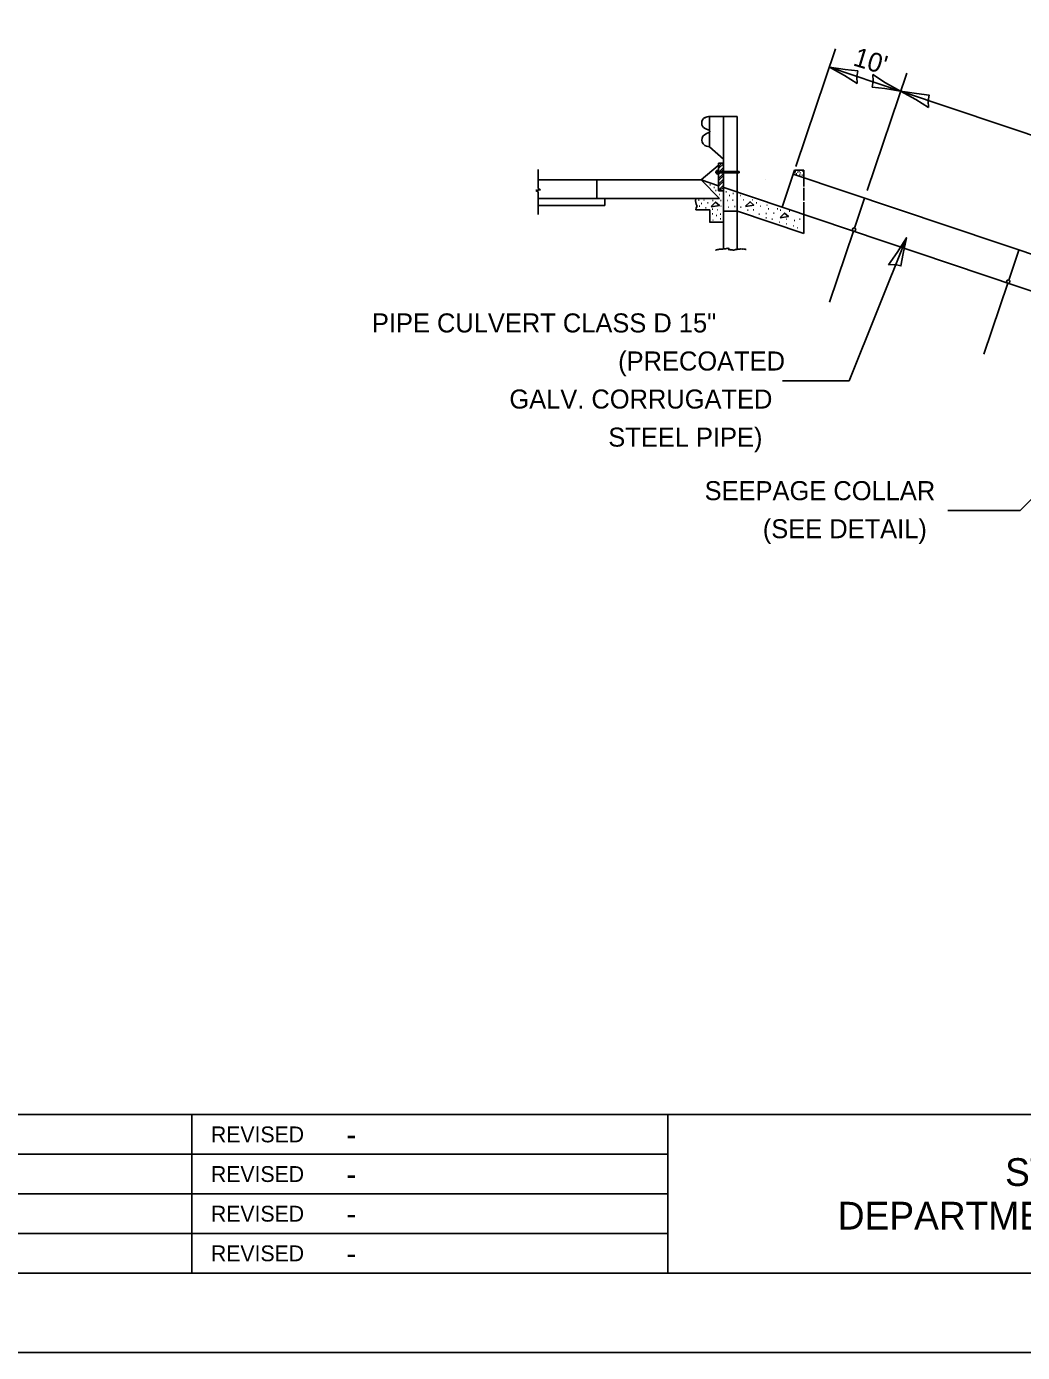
# Model space of a CAD drawing. Extents: x 2132950 to 2149950, y 2134288 to 2146829.
# Drawn here: x 2140256.7 to 2140570.7, y 2138300.7 to 2138718.7 of the extents above; entities that cross this region are included whole.
import ezdxf

# ---------------------------------------------------------------- set-up
doc = ezdxf.new("R2010")
doc.units = 0
for name, color, linetype in [('Level 40', 7, 'Continuous'), ('Level 63', 7, 'Continuous'), ('ROW_PR_Notes', 7, 'Continuous'), ('Sheets_50 Reference Boundary', 7, 'Continuous'), ('Sheets_General Details', 7, 'Continuous'), ('Sheets_Printer Plotting Border', 7, 'Continuous')]:
    doc.layers.add(name, color=color, linetype=linetype)

msp = doc.modelspace()

# ---------------------------------------------------------------- linework, layer by layer
at = {"layer": 'Level 40'}
msp.add_line((2140473.87, 2138672.83), (2140481.46, 2138672.83), dxfattribs=at)
for centre in [(2140517.58, 2138654.7), (2140566.19, 2138638.31)]:
    msp.add_circle(centre, 0.521, dxfattribs=at)
msp.add_spline([(2140473.95, 2138648.23), (2140474.06, 2138648.29), (2140474.18, 2138648.29), (2140474.29, 2138648.34), (2140474.4, 2138648.34), (2140474.52, 2138648.4), (2140474.69, 2138648.4), (2140474.8, 2138648.46), (2140474.92, 2138648.46), (2140475.03, 2138648.51), (2140475.43, 2138648.51), (2140475.55, 2138648.57), (2140475.66, 2138648.57), (2140476.18, 2138648.57), (2140476.29, 2138648.63), (2140476.52, 2138648.63), (2140476.63, 2138648.69), (2140477.2, 2138648.69), (2140477.31, 2138648.74), (2140477.43, 2138648.74), (2140477.54, 2138648.74), (2140478.11, 2138648.74), (2140478.11, 2138648.63), (2140478.06, 2138648.51), (2140478.06, 2138648.4), (2140478.17, 2138648.34), (2140478.29, 2138648.4), (2140478.51, 2138648.4), (2140478.63, 2138648.34), (2140478.74, 2138648.34), (2140478.85, 2138648.34), (2140479.99, 2138648.34), (2140480.11, 2138648.4), (2140480.34, 2138648.4), (2140480.45, 2138648.46), (2140480.57, 2138648.46), (2140480.68, 2138648.46), (2140480.8, 2138648.51), (2140481.48, 2138648.51), (2140481.59, 2138648.57), (2140482.28, 2138648.57), (2140482.96, 2138648.57), (2140483.08, 2138648.51), (2140483.3, 2138648.51), (2140483.53, 2138648.4)], degree=3, dxfattribs=at)
at = {"layer": 'Level 63'}
for p, q in [((2140511.71, 2138711.65), (2140499.23, 2138674.64)), ((2140509.79, 2138705.97), (2140532.27, 2138698.39)), ((2140534.18, 2138704.08), (2140521.72, 2138667.07)), ((2140532.27, 2138698.39), (2140747.25, 2138625.96)), ((2140516.01, 2138607.05), (2140534.08, 2138652.13)), ((2140569.93, 2138566.18), (2140615.1, 2138611.48)), ((2140495.06, 2138607.05), (2140516.01, 2138607.05)), ((2140547.17, 2138566.18), (2140569.93, 2138566.18))]:
    msp.add_line(p, q, dxfattribs=at)
for points in [[(2140518.6, 2138700.79), (2140518.44, 2138702.87), (2140518.73, 2138704.72), (2140514.8, 2138705.19), (2140509.79, 2138705.97), (2140514.53, 2138703.34)], [(2140523.46, 2138703.57), (2140523.62, 2138701.49), (2140523.33, 2138699.64), (2140527.25, 2138699.17), (2140532.27, 2138698.39), (2140527.52, 2138701.01)], [(2140541.08, 2138693.22), (2140540.92, 2138695.3), (2140541.21, 2138697.14), (2140537.28, 2138697.62), (2140532.27, 2138698.39), (2140537.01, 2138695.77)], [(2140528.42, 2138643.63), (2140530.51, 2138643.67), (2140532.34, 2138643.27), (2140533.03, 2138647.17), (2140534.08, 2138652.13), (2140531.2, 2138647.54)]]:
    msp.add_lwpolyline(points, close=True, dxfattribs=at)
at = {"layer": 'ROW_PR_Notes'}
for p, q in [((2140480.75, 2138690.39), (2140472.06, 2138690.39)), ((2140472.06, 2138690.39), (2140472.06, 2138680.83)), ((2140476.4, 2138675.62), (2140476.4, 2138690.39)), ((2140480.75, 2138648.66), (2140480.75, 2138690.39)), ((2140476.4, 2138676.92), (2140472.06, 2138680.83)), ((2140417.99, 2138667.62), (2140417.99, 2138673.71)), ((2140469.36, 2138670.4), (2140474.69, 2138674.87)), ((2140481.32, 2138673.01), (2140473.97, 2138673.01)), ((2140473.97, 2138673.01), (2140473.97, 2138672.66)), ((2140481.32, 2138672.66), (2140473.97, 2138672.66)), ((2140474.21, 2138673.3), (2140474.21, 2138672.34)), ((2140474.21, 2138673.3), (2140474.53, 2138673.3)), ((2140474.21, 2138672.34), (2140474.53, 2138672.34)), ((2140474.53, 2138673.49), (2140474.84, 2138673.49)), ((2140474.53, 2138673.49), (2140474.53, 2138672.18)), ((2140474.84, 2138675.62), (2140476.4, 2138675.62)), ((2140474.84, 2138667.79), (2140474.84, 2138675.62)), ((2140476.4, 2138675.62), (2140476.4, 2138675.62)), ((2140476.4, 2138675.62), (2140476.4, 2138674.99)), ((2140476.4, 2138648.66), (2140476.4, 2138675.01)), ((2140481.32, 2138673.01), (2140481.32, 2138672.66)), ((2140494.9, 2138661.8), (2140498.82, 2138673.41)), ((2140498.82, 2138673.41), (2140501.7, 2138673.41)), ((2140498.93, 2138672.59), (2140499.11, 2138672.59)), ((2140499.04, 2138673.09), (2140499.22, 2138673.09)), ((2140499.76, 2138672.81), (2140499.93, 2138672.81)), ((2140500.22, 2138673.16), (2140500.4, 2138673.16)), ((2140500.52, 2138672.61), (2140500.7, 2138672.61)), ((2140501.17, 2138673.11), (2140501.34, 2138673.11)), ((2140501.7, 2138668.34), (2140501.7, 2138673.41)), ((2140469.36, 2138670.4), (2140417.99, 2138670.4)), ((2140436.53, 2138670.4), (2140436.53, 2138664.56)), ((2140469.34, 2138670.41), (2140474.85, 2138668.55)), ((2140469.36, 2138670.4), (2140469.36, 2138670.4)), ((2140469.36, 2138670.4), (2140475.2, 2138664.56)), ((2140472.13, 2138668.8), (2140472.31, 2138668.8)), ((2140474.53, 2138672.18), (2140474.84, 2138672.18)), ((2140489.59, 2138670.55), (2140489.59, 2138670.55)), ((2140498.42, 2138672.23), (2140600.76, 2138637.75)), ((2140499.31, 2138672.25), (2140499.49, 2138672.25)), ((2140500.4, 2138671.98), (2140500.57, 2138671.98)), ((2140501.11, 2138671.91), (2140501.29, 2138671.91)), ((2140417.99, 2138659.43), (2140417.99, 2138666.6)), ((2140475.2, 2138664.56), (2140417.99, 2138664.56)), ((2140439.05, 2138664.56), (2140439.05, 2138662.29)), ((2140473.42, 2138668.02), (2140473.6, 2138668.02)), ((2140473.88, 2138667.05), (2140474.06, 2138667.05)), ((2140474.84, 2138666.92), (2140474.84, 2138667.79)), ((2140476.4, 2138666.92), (2140474.84, 2138666.92)), ((2140475.14, 2138665.77), (2140475.31, 2138665.77)), ((2140476.4, 2138668.03), (2140476.4, 2138666.92)), ((2140476.4, 2138666.92), (2140476.4, 2138666.92)), ((2140476.5, 2138667.99), (2140494.89, 2138661.8)), ((2140477.21, 2138666.62), (2140477.38, 2138666.62)), ((2140478.21, 2138665.44), (2140478.38, 2138665.44)), ((2140479.24, 2138664.01), (2140479.42, 2138664.01)), ((2140479.35, 2138666.12), (2140479.53, 2138666.12)), ((2140481.64, 2138665.44), (2140481.81, 2138665.44)), ((2140482.6, 2138664.09), (2140482.78, 2138664.09)), ((2140485.43, 2138664.12), (2140485.6, 2138664.12)), ((2140501.7, 2138663.93), (2140501.7, 2138667.85)), ((2140520.91, 2138664.66), (2140517.72, 2138655.2)), ((2140439.05, 2138662.29), (2140417.99, 2138662.29)), ((2140472.09, 2138660.9), (2140467.67, 2138660.9)), ((2140468.52, 2138663.94), (2140468.7, 2138663.94)), ((2140468.74, 2138662.05), (2140468.92, 2138662.05)), ((2140469.42, 2138662.94), (2140469.59, 2138662.94)), ((2140470.2, 2138663.94), (2140470.38, 2138663.94)), ((2140470.78, 2138661.62), (2140470.95, 2138661.62)), ((2140471.42, 2138663.19), (2140471.59, 2138663.19)), ((2140472.08, 2138657.02), (2140472.08, 2138660.94)), ((2140472.88, 2138661.16), (2140473.06, 2138661.16)), ((2140472.96, 2138663.87), (2140473.13, 2138663.87)), ((2140474.38, 2138660.98), (2140474.56, 2138660.98)), ((2140475.49, 2138663.91), (2140475.67, 2138663.91)), ((2140475.53, 2138662.05), (2140475.7, 2138662.05)), ((2140480.82, 2138660.55), (2140476.4, 2138660.55)), ((2140477.53, 2138663.91), (2140477.71, 2138663.91)), ((2140477.85, 2138661.8), (2140478.03, 2138661.8)), ((2140479.92, 2138662.01), (2140480.1, 2138662.01)), ((2140480.82, 2138660.55), (2140501.7, 2138653.52)), ((2140481.78, 2138661.76), (2140481.96, 2138661.76)), ((2140484.03, 2138660.83), (2140484.21, 2138660.83)), ((2140485.82, 2138660.94), (2140485.99, 2138660.94)), ((2140486.75, 2138663.12), (2140486.92, 2138663.12)), ((2140488.04, 2138662.08), (2140488.21, 2138662.08)), ((2140489.79, 2138659.83), (2140489.96, 2138659.83)), ((2140490.04, 2138662.44), (2140490.21, 2138662.44)), ((2140490.54, 2138661.3), (2140490.71, 2138661.3)), ((2140492.18, 2138659.87), (2140492.36, 2138659.87)), ((2140493.36, 2138661.26), (2140493.54, 2138661.26)), ((2140494.29, 2138660.8), (2140494.46, 2138660.8)), ((2140494.89, 2138661.8), (2140597.25, 2138627.31)), ((2140494.9, 2138661.8), (2140494.9, 2138661.8)), ((2140497.15, 2138660.55), (2140497.32, 2138660.55)), ((2140501.7, 2138653.52), (2140501.7, 2138663.39)), ((2140476.46, 2138657.02), (2140472.04, 2138657.02)), ((2140472.88, 2138659.73), (2140473.06, 2138659.73)), ((2140473.03, 2138657.73), (2140473.2, 2138657.73)), ((2140474.1, 2138659.19), (2140474.27, 2138659.19)), ((2140475.39, 2138659.62), (2140475.56, 2138659.62)), ((2140475.39, 2138658.08), (2140475.56, 2138658.08)), ((2140487.57, 2138659.55), (2140487.75, 2138659.55)), ((2140489.79, 2138658.37), (2140489.96, 2138658.37)), ((2140491.68, 2138658.01), (2140491.86, 2138658.01)), ((2140494.04, 2138657.08), (2140494.21, 2138657.08)), ((2140496.15, 2138657.98), (2140496.32, 2138657.98)), ((2140496.26, 2138656.51), (2140496.43, 2138656.51)), ((2140498.36, 2138655.9), (2140498.54, 2138655.9)), ((2140498.68, 2138657.58), (2140498.86, 2138657.58)), ((2140500.4, 2138658.05), (2140500.57, 2138658.05)), ((2140499.61, 2138655.3), (2140499.79, 2138655.3)), ((2140517.37, 2138654.19), (2140509.84, 2138631.83)), ((2140569.56, 2138648.27), (2140566.37, 2138638.81)), ((2140566.03, 2138637.8), (2140558.5, 2138615.44))]:
    msp.add_line(p, q, dxfattribs=at)
for points in [[(2140474.84, 2138674.54), (2140475.91, 2138675.62)], [(2140474.84, 2138673.93), (2140476.4, 2138675.49)], [(2140474.84, 2138672.7), (2140476.4, 2138674.26)], [(2140474.84, 2138672.08), (2140476.4, 2138673.65)], [(2140474.84, 2138670.85), (2140476.4, 2138672.42)], [(2140474.84, 2138670.24), (2140476.4, 2138671.81)], [(2140474.84, 2138669.01), (2140476.4, 2138670.58)], [(2140474.84, 2138668.4), (2140476.4, 2138669.96)], [(2140474.84, 2138667.17), (2140476.4, 2138668.73)], [(2140467.67, 2138660.9), (2140467.82, 2138661.53), (2140468.12, 2138662.12), (2140467.82, 2138662.75), (2140467.58, 2138663.83), (2140467.72, 2138664.52)], [(2140475.21, 2138666.92), (2140476.4, 2138668.12)], [(2140472.51, 2138661.98), (2140473.93, 2138663.4), (2140475.11, 2138662.31), (2140472.49, 2138661.92)], [(2140483.37, 2138662.09), (2140484.79, 2138663.51), (2140485.98, 2138662.42), (2140483.35, 2138662.03)], [(2140494.27, 2138658.52), (2140495.69, 2138659.94), (2140496.87, 2138658.84), (2140494.25, 2138658.46)]]:
    msp.add_lwpolyline(points, dxfattribs=at)
for centre, radius, start, end in [((2140471.44, 2138688.32), 1.9, 117.379, 243.5897), ((2140472.12, 2138687.12), 3.27, 91.0068, 118.2565), ((2140471.7, 2138682.99), 2.09, 110.8857, 253.6342), ((2140472.44, 2138689.86), 3.74, 240.396, 257.5617), ((2140472.13, 2138682.77), 2.47, 102.1233, 118.4381), ((2140471.58, 2138685.7), 0.516, 273.4696, 83.426), ((2140471.98, 2138683.5), 2.67, 250.9312, 271.696), ((2140418.56, 2138662.6), 4.62, 88.03, 106.8271), ((2140416.23, 2138664.36), 2.85, 51.9665, 69.7362), ((2140417.01, 2138664.94), 2.85, 53.261, 69.7362)]:
    msp.add_arc(centre, radius, start, end, dxfattribs=at)
at = {"layer": 'Sheets_50 Reference Boundary'}
msp.add_lwpolyline([(2139850.12, 2139375.7), (2141425.12, 2139375.7), (2141425.12, 2138375.71), (2139850.12, 2138375.71)], close=True, dxfattribs=at)
at = {"layer": 'Sheets_General Details'}
for p, q in [((2139850.12, 2138375.71), (2141425.12, 2138375.71)), ((2140308.84, 2138375.71), (2140308.84, 2138325.71)), ((2140458.84, 2138375.71), (2140458.84, 2138325.71)), ((2139998.84, 2138363.21), (2140458.84, 2138363.21)), ((2139998.84, 2138350.71), (2140458.84, 2138350.71)), ((2139998.84, 2138338.21), (2140458.84, 2138338.21)), ((2141450.12, 2138300.71), (2139750.12, 2138300.71))]:
    msp.add_line(p, q, dxfattribs=at)
msp.add_lwpolyline([(2139850.12, 2139375.71), (2141425.12, 2139375.71), (2141425.12, 2138325.71), (2139850.12, 2138325.71)], close=True, dxfattribs=at)
at = {"layer": 'Sheets_Printer Plotting Border'}
msp.add_lwpolyline([(2139750.12, 2138300.71), (2141450.12, 2138300.71), (2141450.12, 2139400.71), (2139750.12, 2139400.71)], close=True, dxfattribs=at)

# ---------------------------------------------------------------- texts
at = {"layer": 'Level 63'}
msp.add_text("10'", height=6, rotation=343.0005, dxfattribs=at).set_placement((2140516.96, 2138706.56))
for s, p in [('PIPE CULVERT CLASS D 15"', (2140365.59, 2138622.29)), ('(PRECOATED', (2140443.21, 2138610.29)), ('GALV. CORRUGATED', (2140408.92, 2138598.29)), ('STEEL PIPE)', (2140440.1, 2138586.29)), ('SEEPAGE COLLAR', (2140470.48, 2138569.41)), ('(SEE DETAIL)', (2140488.81, 2138557.41))]:
    msp.add_text(s, height=6, dxfattribs=at).set_placement(p)
at = {"layer": 'Sheets_General Details'}
for s, height, p in [('REVISED', 5, (2140314.84, 2138366.96)), ('-', 7, (2140357.54, 2138365.96)), ('REVISED', 5, (2140314.84, 2138354.46)), ('STATE OF ILLINOIS', 8.7501, (2140565.19, 2138353.21)), ('-', 7, (2140357.54, 2138353.46)), ('REVISED', 5, (2140314.84, 2138341.96)), ('DEPARTMENT OF TRANSPORTATION', 8.7501, (2140512.45, 2138339.46)), ('-', 7, (2140357.54, 2138340.96)), ('REVISED', 5, (2140314.84, 2138329.46)), ('-', 7, (2140357.54, 2138328.46))]:
    msp.add_text(s, height=height, dxfattribs=at).set_placement(p)

doc.saveas('drawing.dxf')
